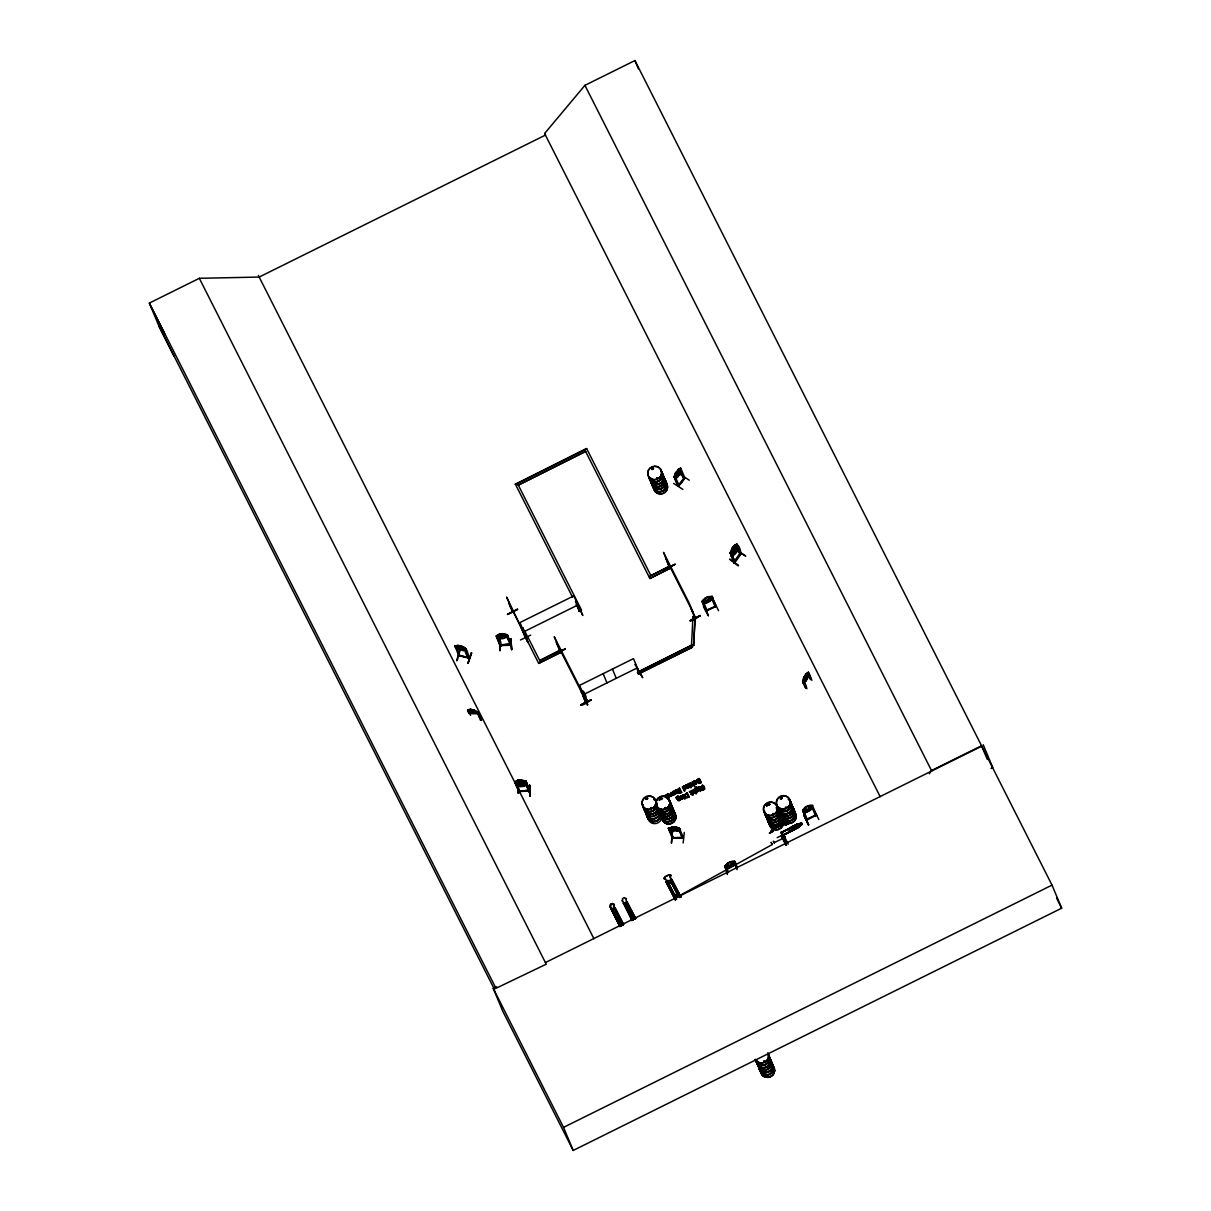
<?xml version="1.0" encoding="UTF-8"?>
<svg xmlns="http://www.w3.org/2000/svg" width="1211" height="1211" viewBox="0 0 1211 1211"><rect width="100%" height="100%" fill="white"/><g stroke="black" fill="none" stroke-linecap="round" stroke-linejoin="round"><path stroke-width="1.5" d="M701.835 788.845C702.637 785.894 704.772 790.193 702.335 789.602M559.906 651.291L560.587 652.684L556.243 642.496M694.872 616.959L695.281 617.428M668.351 828.294L675.269 826.825L679.613 828.279L675.223 826.856L668.351 828.294L672.287 838.073L683.458 838.012L679.492 828.415L678.478 828.415L682.474 837.528M668.487 828.294L673.271 838.133L683.367 837.543M669.093 829.732L673.316 831.336L680.234 829.747M669.532 828.793L668.533 828.415M672.423 832.26L671.424 843.204L672.408 832.411M672.499 838.073L672.181 837.255M672.877 827.174L672.423 828.945L676.086 828.945L674.103 827.052M673.134 837.8L672.377 837.255M675.223 826.977L678.13 829.399L673.573 830.262L670.334 828.294L671.545 826.871L677.1 831.215C680.204 831.321 681.127 827.84 678.463 828.793M683.155 843.007L684.291 832.441M804.785 676.343L804.846 679.235L806.693 676.116L805.406 675.299M579.025 610.707L580.432 610.965L573.953 595.797L520.003 622.545L526.27 637.773L527.39 637.198L526.119 636.895L526.513 637.713M638.5 673.649L639.65 673.074L638.757 673.588M637.425 671.969L638.485 674.103L692.435 647.34L691.496 645.493L692.98 616.535L695.159 616.566L693.676 645.524L691.496 645.493L637.546 672.256L691.375 645.206L693.676 645.524M693.555 645.236L695.159 616.566M816.592 815.185L815.518 815.714L811.461 805.981M732.655 547.841L732.564 554.623L734.396 553.594L737.015 548.855L734.759 547.614M701.23 788.936L701.608 787.771L699.201 786.772L702.092 787.332M677.191 789.966L678.69 791.616L677.539 791.161M696.749 780.262L696.93 781.322M676.359 791.146C673.921 793.417 677.6 791.737 675.693 790.601M669.532 795.869L668.23 796.853L669.153 796.656M696.401 782.533L695.916 783.638L694.842 783.335M696.431 783.093C696.582 780.853 692.631 784.758 696.386 782.351L694.993 781.065M684.366 476.922L684.109 478.027M684.639 794.764L684.699 796.051M684.639 795.491L687.182 792.736L689.286 796.944L686.546 797.671M674.936 478.512L677.615 476.967L679.659 473.91L675.662 472.608L675.738 476.604L677.479 475.514L679.901 470.64L679.447 469.55L677.797 469.611L680.643 468.006L684.79 477.709C683.171 480.616 679.477 469.141 680.582 468.127L675.662 472.608L674.149 477.104C677.176 483.022 683.11 466.008 680.325 469.141M682.853 489.365L673.619 483.401M670.046 795.915L667.791 797.216M676.298 797.156L676.434 798.276M677.812 789.95C679.159 793.583 681.097 787.089 677.978 789.966M680.052 799.865L679.946 798.685M695.038 787.846L695.099 788.633M738.498 565.31L729.612 559.119L738.226 565.915M730.021 552.973L734.305 562.479L734.865 561.298M730.112 553.049C733.049 543.966 738.695 539.228 741.041 553.76C724.299 578.737 742.525 546.63 740.542 554.502M741.132 553.73L740.587 554.532M677.872 895.595L676.873 896.73M652.896 469.035L652.835 467.885M653.44 468.612L652.078 469.596L651.594 468.051M657.603 477.588L656.665 478.194M646.008 798.624L645.675 798.624M646.659 799.093L647.431 798.579M650.867 807.752L651.927 808.025M659.753 798.306L659.889 799.336M661.221 798.2C660.056 796.808 659.904 800.229 660.04 798.125M661.418 798.549L659.98 798.851M665.111 808.509L665.808 807.51L664.945 808.221M664.884 807.843L665.339 807.752M767.38 805.194L767.229 804.165M768.728 803.877L768.516 805.088L767.441 804.149M768.788 804.558L768.576 803.756M767.411 805.103L769.182 804.482M772.603 814.367L772.951 814.064M782.109 798.079L780.308 798.776L780.974 797.322M785.258 807.434L786.333 807.056M786.166 807.389L785.667 807.919M764.746 1061.351L764.126 1061.623M526.104 637.44L526.967 636.88M526.074 637.047L526.528 637.758M527.118 636.925L526.391 637.425M527.209 637.364L526.846 636.592M579.146 611.146L580.296 610.571L579.312 610.934M585.609 699.746L586.442 699.58M585.413 699.564L586.745 699.716L585.746 699.943M638.666 673.982L639.211 672.756L639.756 673.513L633.474 658.633L579.524 685.396L585.882 700.276C587.729 698.838 583.505 689.044 581.704 690.664M705.801 610.45L706.921 609.89L706.331 611.071M706.058 610.692L706.83 610.283M707.118 610.616L703.046 600.792M715.111 606.287L715.898 605.742M807.298 819.453L806.602 819.802M815.275 814.912L815.624 815.654L816.184 814.519M806.344 819.711L816.456 814.791L807.328 819.014M816.29 814.458L816.426 815.336L812.536 805.436C803.65 803.922 796.747 817.122 810.447 810.144C817.455 801.97 806.95 815.911 802.984 811.945M802.787 681.854C801.319 679.734 808.66 669.562 808.191 673.452L810.764 679.613M676.949 791.222L675.602 793.175M455.926 646.78L459.847 656.074L455.926 646.78C452.899 644.403 465.085 645.902 465.766 648.612M455.518 647.613L463.389 650.716L466.402 649.959L459.726 649.898L455.548 647.491L455.064 646.068M457.925 645.387L461.588 646.22L464.373 649.187L459.998 648.975L457.304 647.567L456.85 646.477L458 645.433L454.912 646.144M459.241 646.008L458.863 647.522L462.405 648.324L460.422 646.28M456.653 660.676L459.696 650.186M459.786 655.999C455.397 654.44 472.941 659.798 468.415 657.225M464.646 648.369C474.742 670.152 461.633 649.051 465.796 648.49M468.551 657.573L458.893 655.333M464.54 648.733C467.643 646.568 469.157 661.706 469.323 657.437M468.036 663.098L471.639 652.926M471.624 652.911L468.036 663.265L471.124 652.79M467.597 709.964L470.701 709.268L469.535 710.297L470.004 711.402L475.06 713.34L477.073 713.007L474.228 710.07L470.595 709.328L467.597 709.964L469.035 713.097M468.929 713.461L467.643 710.373L468.793 710.13M468.218 711.432L472.472 713.688L479.102 713.794M470.549 715.217L468.718 710.236M470.655 709.374L478.451 712.431L481.418 720.469M471.942 709.843L471.563 711.341L475.09 712.144L473.123 710.1M474.197 710.176L478.481 712.325M480.449 720.242L477.331 712.189L478.315 712.416L481.524 720.106M478.981 713.748L478.375 712.31M734.426 550.854L735.032 548.765M697.99 782.518L697.385 781.67M685.335 788.618L685.138 787.271M806.45 807.086L805.799 808.797L807.434 809.448L809.372 807.798L807.555 806.541M674.255 477.164L675.662 472.608M698.187 790.601L698.005 789.3M521.245 627.798L525.302 637.516L525.362 636.502M803.12 680.885L805.936 687.046M807.646 673.21L808.358 672.423M785.439 840.177C783.835 843.204 781.549 832.82 782.533 836.014M733.412 546.888L734.82 547.766L730.793 555.001L731.414 556.47C735.304 555.213 739.361 549.9 737.635 546.131M730.702 554.335L733.609 553.033L737.575 545.646L735.91 550.051L730.642 554.441M685.88 788.376L685.471 789.3M507.878 636.259C505.411 638.394 497.07 641.482 503.049 633.716C501.899 632.869 493.952 636.259 497.373 636.32C504.245 660.479 500.673 632.763 496.328 636.047L500.098 645.66M698.732 790.374L698.323 791.283A1.605 1.514 -22.7 0 1 697.173 791.616M698.702 790.844L698.702 789.375M678.993 485.354L678.16 486.353L684.79 477.709M679.008 485.46C676.086 488.305 684.23 481.373 684.654 477.376M678.19 486.111C669.789 462.996 676.419 487.791 679.204 485.641M674.663 476.226L674.36 477.028M697.445 780.444L698.792 779.203L697.521 781.004M560.754 651.942L560.466 651.261M586.109 702.259L579.902 687.424L554.244 636.714L560.935 652.502L538.698 663.386L525.756 637.743L527.724 636.774L540.666 662.417M694.433 616.899L695.069 618.2L690.709 608.013M695.22 617.58L694.569 617.368M694.887 616.808L695.386 617.867M805.194 807.359L804.619 810.704L807.162 810.492L811.234 807.419L808.524 805.709L805.254 807.465M499.931 644.948L501.233 645.539M506.243 634.912C510.542 645.296 515.417 645.69 499.961 645.327M676.374 797.338L677.706 796.051M671.076 796.369C673.861 795.46 670.092 790.162 670.909 795.809M671.5 794.84L671.121 795.672M672.953 794.567L673.619 793.795L673.24 794.628M730.566 552.125L735.016 561.753L730.657 552.004M733.836 561.828L735.092 561.556M736.182 544.844C744.523 562.086 737.756 553.003 736.863 544.314M740.905 553.472L734.653 561.041M673.074 791.388L674.678 794.598L673.392 795.203M610.707 905.646L610.632 905.51A2.513 0.833 -26.8 0 0 610.677 906.948L610.753 907.084A2.513 0.833 -26.8 0 1 610.707 905.646L610.511 904.239L612.524 903.618M682.777 786.575L684.048 786.106M807.692 673.134L810.431 679.432M523.652 632.884L528.102 642.572L523.757 632.869M582.991 695.386L587.88 704.681M703.515 606.211L708.344 615.521M687.984 783.986L689.589 787.195L688.363 787.877M694.281 786.348L693.434 784.637L691.996 785.667M695.977 793.856L695.114 792.145L693.676 793.175M674.527 791.055L675.647 790.253M674.451 790.934L675.45 790.329M680.173 796.429L680.749 795.869M653.032 468.687L652.653 467.794M519.761 791.267L529.54 790.162L518.505 791.313M647.673 798.639L646.386 799.29M651.987 808.085L651.003 807.449M659.692 798.321L660.797 797.595M661.221 798.851L661.251 798.019M661.267 798.972L660.918 797.822L661.796 798.67M630.961 912.443L629.432 912.579M630.886 912.7L630.931 911.838M769.136 804.74L768.364 805.391M764.641 1061.638L763.626 1061.547M676.949 797.973L678.735 797.489M698.005 788.406C694.66 789.375 696.522 787.211 698.444 788.876M684.926 787.014L683.428 786.862M519.231 780.414L518.02 784.94L520.806 785.651L525.362 784.456L522.456 782.034L518.702 782.124M520.109 782.382L519.64 784.365L523.319 784.122L520.094 782.276M679.068 798.367C676.449 798.836 677.872 797.186 679.326 798.791M696.416 789.133L697.097 788.543L696.158 789.148M674.996 791.04L675.238 792.509M681.218 796.399L680.552 797.171L681.748 796.308M666.625 794.704C666.111 796.838 669.002 792.524 669.516 795.688C665.339 797.973 670.561 794.098 669.38 796.732M695.069 781.262L693.676 782.321L694.826 781.307M679.871 468.748L683.806 478.269M805.936 674.088L803.937 677.161L804.134 681.233L807.813 674.996L807.343 673.906L805.83 674.027L808.433 672.272L811.915 680.294M805.436 687.893C800.093 677.766 804.8 679.871 806.92 688.756M805.769 688.075L803.71 681.066M687.939 787.286L688.59 786.499L687.454 787.362M691.95 785.016C694.312 783.638 692.404 786.363 691.496 784.395M694.705 792.372L693.403 792.266M682.187 837.785L678.463 828.279M680.446 796.535L682.368 795.96M677.373 789.89L679.583 788.149L681.687 792.372L679.083 793.296L678.614 791.449M696.915 780.202C701.245 777.523 695.704 778.855 697.173 781.655M678.705 791.646L678.448 792.509M679.341 800.077L679.25 798.594M676.873 791.51L675.45 792.917M685.774 788.649L685.396 789.118A1.62 1.529 -22.7 0 1 684.245 789.466L684.321 789.648M682.61 797.005L681.188 798.427L682.171 797.534M682.504 797.489L682.671 796.429M671.545 795.612L670.849 796.475L670.833 795.612M673.664 794.567L673.119 795.127M679.871 799.941L679.492 800.395A1.605 1.514 -22.7 0 1 678.327 800.728L676.51 798.458M688.65 787.226L686.955 787.801M674.678 477.225L674.936 476.211L679.038 485.202M679.114 485.641L678.493 485.142L684.518 477.255M689.286 480.222L680.143 474.349M670.198 568.156C658.814 540.454 672.483 576.375 669.622 566.793M677.297 798.17L678.205 797.504M501.142 645.281L500.173 644.873L511.254 644.161M507.394 634.791L511.057 644.661L507.273 634.821L503.034 633.762L505.895 636.108L501.354 637.47L498.584 636.85L499.341 634.246M684.926 794.492L687.182 792.736M666.943 795.445L667.957 794.643M731.777 548.644L734.078 545.661M730.763 552.034L730.218 552.943L734.002 562.267L734.759 561.283M730.521 553.155L731.141 552.367M734.85 547.675L732.61 550.657M736.56 545.328L737.181 544.526M736.424 550.294L745.779 556.152L736.848 550.006M676.994 797.005L676.888 797.822M676.964 797.338L678.205 795.915M695.704 788.043C698.898 786.938 695.114 786.787 695.78 788.876M527.33 637.349L526.376 637.713M518.459 790.889L519.716 790.798M518.58 790.874L519.595 790.813M528.662 790.707L529.661 790.147M519.625 791.585L515.871 781.912L514.705 781.867L518.656 791.646L529.691 790.874L525.968 781.125L517.839 780.156L514.705 781.973M676.495 797.08L677.282 796.444M880.2 796.717L544.602 133.498L584.928 85.345L634.927 60.55L981.561 745.749L987.207 759.267M929.352 773.784L931.547 770.544L981.561 745.749M679.068 791.797L680.219 790.828C682.58 794.113 677.07 791.071 679.522 792.736M702.713 602.851C706.331 603.744 710.751 601.383 712.84 597.977L712.174 596.402L708.147 596.69L710.872 598.401L706.785 601.473L704.242 601.685L704.817 598.325C712.976 594.677 702.304 598.522 702.047 601.564L706.104 611.116L716.064 606.302L714.823 606.09L715.807 605.485M727.599 872.904L724.662 866.365L727.493 863.231L726.918 866.592L731.686 865.275L733.548 863.307L730.823 861.596C721.968 866.607 735.395 857.449 735.516 862.883L732.67 866.016L725.434 867.863M727.554 863.337L724.829 866.425L725.934 866.289L724.662 866.365M512.329 611.827L513.146 612.357L506.637 597.084L525.756 637.168M784.062 839.828L785.091 839.405L784.41 840.57M656.68 477.679L657.422 478.042M645.841 797.837L647.794 798.17M618.67 918.861L618.17 917.408M772.663 813.489L773.496 813.595M763.641 1061.018L764.489 1060.836M672.393 837.649L683.08 837.8M672.272 838.027L673.377 837.316M673.361 838.057L669.562 828.294M673.407 837.785L683.095 837.255M677.539 789.617L679.583 788.149M666.792 795.642L667.094 794.295M693.964 780.959L693.509 781.367M702.047 787.967L702.183 789.527M675.223 899.955L666.383 882.017L671.848 879.368L680.976 897.003M676.601 899.167L667.14 881.805M671.045 879.776L670.97 879.534M615.006 907.387L623.71 924.568L619.82 926.491L611.192 908.689L620.562 926.127L619.881 926.476L611.131 909.31L612.024 908.765L620.759 925.976M632.793 919.951L631.93 920.496L623.453 903.103L624.407 902.74L633.081 919.921M614.628 909.522L623.059 924.871L614.128 907.766M631.915 920.496L632.611 920.163L623.877 902.997M685.154 788.588L685.32 787.786M679.568 800.577L680.022 799.033M698.444 790.889L698.232 791.086A1.605 1.514 -22.7 0 1 697.082 791.434L697.203 791.767M679.189 800.214L679.432 799.093M698.005 790.586L696.961 791.207L698.172 789.799M675.405 793.629L677.691 793.008L676.162 793.129M682.701 798.412L682.217 798.503M696.401 783.895L696.84 781.897M793.901 826.28L791.979 829.051C794.794 828.324 802.893 826.523 801.652 823.086L792.615 826.174L788.876 829.565C789.148 833.062 800.516 826.931 789.36 830.731M696.174 783.199L695.265 783.562M740.587 553.215L741.056 553.805L736.863 544.117M695.447 787.559L697.309 787.332M666.913 794.688L668.472 793.856L669.683 794.719M693.797 781.352L695.75 780.792M690.921 791.328L689.468 791.631L691.087 791.419M714.974 605.833L715.353 606.65M520.972 784.077L519.428 785.364L521.729 784.244L524.802 785L522.274 784.001M725.51 865.82L728.507 872.45M733.684 861.763L737.06 869.649M458.666 655.06L459.65 655.227M803.287 683.261C809.841 678.69 811.885 665.732 805.784 681.46M523.621 632.702L528.102 642.572M587.426 705.105L582.582 695.614M666.111 882.335L675.329 899.894M708.284 615.551L703.47 606.06L708.42 615.703M726.161 870.951L727.372 874.509M803.983 815.23L808.267 824.963M779.733 812.717L779.717 812.808A7.039 6.645 -22.7 0 1 775.54 822.239A7.039 6.645 -22.7 0 1 766.518 817.44M675.859 894.793L676.752 894.46M611.192 909.294L612.236 908.78L621.001 925.915M623.271 903.315L624.149 902.8M635.79 918.574L626.798 901.484L635.139 918.877M807.434 819.786L807.237 818.893L807.48 819.696L806.163 819.484L807.434 819.786L803.332 809.887M651.745 467.84L653.516 468.385M652.926 469.111L652.139 469.187M646.311 797.928L647.113 797.852M694.448 792.372L693.631 792.524M767.502 803.726L769.288 804.528M618.639 918.786L617.277 918.18M786.393 845.096L781.625 835.56M781.171 835.787L785.984 845.323M685.002 788.739L684.109 789.239L683.155 787.301M733.73 861.748L734.744 861.384L737.499 867.984M680.476 796.989C680.582 799.351 683.367 796.429 681.415 796.111M682.959 798.624L681.611 799.215M499.341 634.125L496.147 636.047L500.264 645.675L511.163 644.54M677.252 797.05L678.523 796.656M695.704 787.332L696.537 786.938M679.28 791.555L680.219 790.828M698.823 781.867L699.761 781.125L700.442 782.503L698.989 782.851M771.695 843.416L771.104 842.281L772.255 844.551L674.83 898.244M529.555 790.632L518.717 791.298M529.707 790.965L525.862 781.14M623.12 898.032L624.604 897.623L625.043 898.532A2.513 0.833 -26.8 0 1 626.011 899.516L626.783 902.71L624.543 903.83L622.832 901.09A2.513 0.833 -26.8 0 1 622.787 899.652L622.439 898.819M521.578 780.066L517.839 780.278L514.842 781.988L515.704 781.806M516.31 785.273L515.704 783.835L522.501 781.882M514.842 781.867C516.31 786.227 523.757 784.607 526.588 782.7M516.189 785.424L520.579 786.59L527.33 784.667M520.579 786.469L524.333 786.393L527.451 784.561L526.846 783.093L522.456 782.034L520.458 780.338M736.954 544.178L734.063 545.737L735.683 545.661L736.137 546.766L735.001 549.567L731.686 552.534L731.822 548.628M734.835 547.766L737.741 546.206M666.701 882.017L666.126 881.411L675.965 899.576L667.533 883.621M667.942 882.955L671.409 881.441L670.243 876.643A3.769 1.241 -27.5 0 0 669.562 875.008A3.769 1.241 -27.5 0 0 664.809 877.415A3.769 1.241 -27.5 0 0 665.49 879.05L665.399 878.853A3.769 1.241 -27.5 0 1 664.718 877.218A3.769 1.241 -27.5 0 1 669.456 874.811A3.769 1.241 -27.5 0 1 670.137 876.446L670.243 876.643M523.258 627.692C521.472 627.616 527.315 633.595 527.239 637.41M575.392 601.852C576.164 600.02 579.206 612.857 579.554 611.419M666.292 558.831L665.505 558.15M578.449 605.712L582.794 615.476L579.236 607.301M579.418 611.419L579.978 610.268M669.653 567.111C689.029 557.105 651.79 575.891 667.685 568.095M559.951 651.003L565.265 649.005L555.183 654.076M555.092 653.879L565.204 648.884M700.2 615.37C690.845 623.483 683.14 622.242 700.336 615.672M690.194 620.653L700.321 615.627M634.912 664.703C634.882 661.917 639.393 674.436 638.485 674.103M581.447 692.359L582.249 693.04L581.447 692.359C584.292 696.022 584.928 704.136 585.821 701.457M637.258 668.517L642.708 677.706L637.395 668.427M585.715 699.882L586.639 699.776M591.029 699.913C581.704 707.285 573.726 706.982 591.074 700.019M991.022 768.501L992.778 767.623L983.211 744.735M508.635 602.866L512.677 612.524M507.47 614.219L517.566 609.163L507.606 614.477M507.56 614.386L517.702 609.436M520.503 639.968L530.69 635.109M149.331 303.098L199.331 278.303L546.237 964.183L495.965 988.312L149.331 303.098L159.186 326.652L174.187 356.488M586.654 448.57L515.402 484.264L586.654 448.57L650.791 575.361M523.863 631.779L577.814 605.016M579.418 610.753L581.507 610.072L579.539 611.04L576.042 604.092M650.625 575.785L669.183 566.581M669.986 568.156L649.883 578.48L670.107 568.443L669.062 566.294L648.945 576.618M538.698 663.386L560.784 652.093L559.845 650.246L539.743 660.57L558.286 651.367M702.183 601.504L703.091 600.928M715.141 606.696L711.054 596.962L712.083 596.599M702.108 601.413L703.091 601.05M706.649 602.806L710.07 601.11M706.952 609.996L715.338 606.605M706.043 610.738L714.99 606.423M718.547 610.692L713.854 601.095M583.384 694.614L637.334 667.866M638.364 673.816L692.314 647.052L691.496 645.493M665.732 795.022L667.927 799.411M686.016 784.97L687.833 787.544M688.787 783.593L690.921 786.529L689.316 783.32M690.633 782.669L691.799 784.955M692.616 781.685L694.811 786.09M671.575 795.037L670.955 792.433M667.428 796.989L669.244 795.097M696.113 781.776L694.115 783.35M679.992 790.374L678.554 790.965M699.625 780.868C695.235 781.958 701.487 781.201 698.792 779.203M680.809 791.994L679.795 792.494M690.527 787.135L690.875 787.846L691.133 786.832M699.125 778.461L701.169 782.473L698.823 783.441M701.169 782.473L698.55 783.396M684.442 791.222L682.247 786.832M682.686 794.961L684.82 797.898L683.216 794.688M692.329 790.178L693.494 792.463M694.312 789.194L696.507 793.583M698.353 787.195L700.488 790.132L698.883 786.923M702.501 785.137L702.501 785.137C707.179 787.135 702.97 792.584 701.169 788.951M699.201 786.772L702.183 787.528M685.986 796.838C691.042 799.199 685.32 790.117 685.32 795.869M689.468 791.631L691.042 792.266L691.844 793.901L690.845 794.386L691.844 793.901M692.662 793.25L692.964 793.871M691.981 794.128C689.422 794.916 694.327 794.249 692.495 795.188M684.427 798.503L684.775 799.215L685.048 798.2M700.094 790.738L700.442 791.449L700.7 790.42M704.545 789.148L701.956 789.966M802.56 810.537C803.68 808.751 803.786 817.531 806.738 820.135M614.446 907.478L623.423 924.583M623.271 902.695L632.43 920.254L623.756 903.058M626.526 901.484L635.548 918.619M612.388 909.688L614.643 908.568M624.467 903.694L626.783 902.71M784.607 840.706L780.883 832.124L781.231 832.896L797.504 823.995L781.156 832.684M797.64 824.297L781.065 832.562L797.671 824.328M806.708 820.089L816.486 815.185M777.174 837.649L798.791 827.068L782.351 835.999M794.068 829.656L802.076 824.403M619.411 916.636L615.99 918.241M782.215 835.741L798.957 827.401M783.668 835.832L782.594 836.498L782.018 835.333L783.381 835.181M784.728 836.589L782.215 837.83L782.578 838.617L785.076 837.376L784.728 836.589L782.427 838.269M616.914 920.057L620.289 918.392M733.805 861.823L734.759 861.505M774.117 842.689L785.076 837.376M629.781 915.622L633.141 913.942M619.169 924.523L622.53 922.843M631.249 918.528L634.625 916.848M545.434 962.563L981.727 746.188L1052.011 885.12L1061.669 908.189L573.197 1150.45L502.913 1011.518L493.255 988.448L496.631 986.768M573.197 1150.45L563.539 1127.38L1052.011 885.12M711.129 596.917L712.174 596.402M699.337 782.79L700.442 782.503M687.984 796.793L686.334 797.02M667.488 794.295L669.441 794.446M684.82 788.845L684.109 789.239M783.366 834.697L788.225 844.203M781.322 799.093L782.2 798.11L781.443 797.11M715.656 605.439L716.034 606.257L712.068 596.478M797.11 824.691L801.546 823.162M814.019 810.023L818.833 819.529M635.094 918.922L626.95 903.3M734.926 550.551L736.666 550.006L734.638 551.247L733.382 554.305L734.138 551.55L732.564 552.049M499.568 640.119L499.825 650.882L499.659 639.938M694.66 780.626L696.325 781.125M518.293 786.03L518.036 793.235M687.893 788.119L686.607 787.438M686.879 797.671L689.286 796.944M670.864 879.867L679.583 897.533M678.644 800.456L677.282 798.654M501.884 634.064L500.658 634.186L500.204 636.214L503.867 635.836L501.884 634.186M507.288 634.942L506.289 635.412L510.27 644.691M506.289 635.412L507.303 635.306M511.632 649.686L510.86 638.803L511.542 649.505M501.218 644.918L510.997 643.828M676.389 894.399L677.888 895.383M676.919 896.821L675.935 896.579M512.677 611.525L513.161 612.297L512.783 611.6M524.817 781.095C533.324 801.924 526.83 789.103 525.831 781.262M659.934 799.245L661.176 799.548L661.69 798.382M767.471 804.71L768.319 805.118M698.247 781.928L697.082 781.458M524.832 781.7L525.831 781.64M529.722 785.258L529.949 795.839M702.607 602.927L706.634 602.639M729.355 867.651L725.328 867.939M612.372 903.573L610.299 904.678M586.442 699.05L586.578 699.928M668.109 794.401L669.32 795.294M695.265 616.853L692.98 616.535M511.708 649.656L510.966 638.939M675.632 793.705L677.691 793.008M468.536 709.964L470.655 714.853M684.23 785.878L685.093 786.333M684.578 786.09L683.019 787.074M460.089 650.277L457.137 660.616M684.2 786.454L685.214 787.468M679.008 793.099L681.687 792.372M676.586 896.851L675.693 896.382M780.853 798.73L781.822 797.792M630.674 911.595L629.463 912.655M669.622 566.884L669.804 568.231M695.205 781.065L696.204 781.973M695.25 784.259L694.221 783.472M455.048 646.19L456.032 646.417M458.772 655.529L469.459 657.77M467.643 710.373L468.612 710.6M477.24 712.552L478.209 712.779M677.297 470.837L678.66 471.7L676.586 474.682L676.601 471.836M507.394 634.912L503.049 633.716M501.112 638.439L496.752 637.395L501.142 638.56M693.464 793.114L695.114 792.145M525.983 781.246L521.578 779.945L524.484 782.367L519.928 783.562L517.142 782.851L517.914 780.308M515.326 783.441L519.716 784.622M681.445 799.396L679.568 796.505M668.972 829.747L673.361 831.17M458.833 655.832L454.942 646.023M699.277 786.968L701.684 787.967M676.192 790.072L677.04 791.419M681.929 795.566L682.762 796.914M646.371 799.396L645.735 798.579M694.66 783.895L696.098 784.077L696.915 782.245M678.402 791.131L677.782 790.132M803.347 683.155L802.681 681.808M691.859 785.803L690.088 782.942M686.107 797.746L685.35 797.141M675.617 793.084L677.358 792.312M667.564 797.05L669.214 797.398L670.046 795.582M784.985 839.45L783.971 839.965M691.39 785.364L692.51 785.833L693.434 784.637M693.358 793.205L691.784 790.45M612.463 903.482L612.948 904.526A2.513 0.833 -26.8 0 1 613.932 905.51L613.856 905.374A2.513 0.833 -26.8 0 0 612.887 904.39L612.948 904.526M694.509 783.911L694.039 783.154M691.178 791.358L692.389 793.629M698.157 788.422L698.626 789.209M681.869 796.217L680.976 798.019M665.399 878.853L668.048 883.152M610.677 906.948L612.448 909.824L614.704 908.704L613.856 905.374M680.612 798.579L681.929 799.366L683.171 798.004M783.154 834.712L783.714 835.938M773.905 842.281L773.36 841.161L774.419 843.371M772.179 844.491L771.74 843.628M691.118 792.463L689.786 792.282M671.151 878.853L680.885 897.048M671.394 879.428L680.537 897.139M670.758 879.05L680.204 897.381M671.696 881.472L680.022 897.472M678.236 894.339L671.303 881.245L670.137 876.446M671.03 881.82L677.691 894.626M670.909 881.865L677.6 894.672M667.761 880.23L668.063 881.002M668.639 883.061L675.284 895.883M667.352 881.517L676.495 899.213M667.851 883.455L676.298 899.41M666.126 881.411L675.617 899.667M674.527 564.659L664.445 569.73M1056.582 898.153L1061.669 908.189M584.928 85.345L931.728 770.983M712.658 597.916L709.949 601.004M707.179 597.523L708.995 598.779L707.057 600.429L705.423 599.763L706.074 598.067M812.536 805.436L811.718 806.405L812.46 805.618L808.554 805.648M801.652 823.086L796.899 824.055M667.367 561.601L693.025 612.312M792.615 826.174L788.815 829.459M781.928 832.547L785.318 840.358M786.862 842.901L782.851 834.985M781.64 835.408L786.544 845.051M649.883 578.48L584.807 449.841M699.216 778.658L701.245 782.669M702.592 785.318L704.62 789.345M701.941 785.409L702.819 787.211M698.974 787.12L700.488 790.132M696.037 789.36L696.961 791.207M692.071 781.958L693.298 784.41M695.265 789.148L696.688 792.024M693.767 789.466L694.978 791.903M729.855 862.429L731.671 863.685L729.733 865.335L728.099 864.684L728.75 862.974M692.404 790.374L693.267 792.085M692.51 793.856L693.04 794.916M687.454 784.259L688.665 786.696M686.092 785.167L686.955 786.878M685.471 785.243L686.546 787.377M684.245 789.466L684.987 790.965M679.326 789.088L680.067 790.571M680.294 791.01L680.9 792.191M673.831 791.01L674.951 793.266M581.507 610.072L517.369 483.28M672.529 791.646L673.694 793.977M515.28 483.976L572.667 597.417M665.187 795.294L666.61 798.094M558.104 645.932L583.763 696.658M510.512 606.302L523.334 631.673M626.39 901.151L635.351 918.786M626.708 903.527L634.7 919.104M624.104 902.77L632.838 919.982M614.31 907.145L623.271 924.78M614.068 907.735L622.621 925.098M613.523 907.917L613.25 907.251M611.192 908.689L620.335 926.248M258.367 275.457L593.905 938.707M159.186 326.652L494.709 989.917M493.255 988.448L563.539 1127.38M544.678 133.467L545.48 135.072L259.184 277.062L199.331 278.303M149.619 303.779L164.62 333.615M580.871 704.817L590.938 699.716M676.586 798.639L676.238 797.428M634.927 60.55L638.409 68.876M808.327 672.226L810.931 678.584M702.35 601.837L706.361 611.116M695.371 617.913L689.165 603.078L663.507 552.367L669.819 567.278M783.154 834.742L785.318 840.116M686.849 793.477L685.85 794.265A1.574 1.483 -22.7 0 0 685.29 795.082M612.418 669.077L616.278 678.311M603.139 673.679L606.999 682.898M672.317 882.138L668.063 884.302M527.724 636.774L525.756 637.743M632.369 912.398L628.963 913.987M631.491 910.642L628.085 912.246M627.404 903.224L624.558 904.632M621.061 919.936L617.655 921.526M615.324 909.219L612.478 910.627M465.69 648.49L466.371 650.08M477.331 712.189L479.904 718.35M685.683 786.983L686.001 787.922M685.502 796.323L685.169 795.264M677.025 798.17L676.813 797.307M685.85 787.377L686.016 788.255M518.384 785.848L518.656 793.19M518.308 785.878L518.49 793.175M790.738 802.848A7.039 6.645 -22.7 0 1 789.224 812.884A7.039 6.645 -22.7 0 1 779.112 810.537M778.552 808.903A7.039 6.645 -22.7 0 1 778.461 807.162M790.753 802.636A7.145 6.736 -22.7 0 1 787.544 813.641A7.145 6.736 -22.7 0 1 778.295 807.01M791.631 804.982A7.039 6.645 -22.7 0 1 790.102 815.003A7.039 6.645 -22.7 0 1 780.005 812.672M791.555 804.861A7.009 6.615 -22.7 0 1 790.041 814.852A7.009 6.615 -22.7 0 1 779.96 812.505M788.316 798.957A7.145 6.736 -22.7 0 1 788.891 809.705A7.145 6.736 -22.7 0 1 777.901 807.888M790.556 802.424A7.039 6.645 -22.7 0 1 787.392 813.277A7.039 6.645 -22.7 0 1 778.279 806.723M788.316 799.184A7.039 6.645 -22.7 0 1 788.149 810.341A7.039 6.645 -22.7 0 1 777.477 806.344M789.633 799.956A7.145 6.736 -22.7 0 1 788.089 810.129A7.145 6.736 -22.7 0 1 777.84 807.752M789.496 799.881A7.039 6.645 -22.7 0 1 787.983 809.917A7.039 6.645 -22.7 0 1 777.871 807.57M792.418 808.993A7.039 6.645 -22.7 0 1 792.993 819.59A7.039 6.645 -22.7 0 1 782.139 817.803M781.579 816.153A7.039 6.645 -22.7 0 1 781.867 812.687M792.357 808.63A7.145 6.736 -22.7 0 1 794.507 817.501A7.145 6.736 -22.7 0 1 785.394 820.68A7.145 6.736 -22.7 0 1 781.67 812.384M793.311 811.113A7.039 6.645 -22.7 0 1 793.144 822.269A7.039 6.645 -22.7 0 1 782.473 818.288M793.235 811.007A7.009 6.615 -22.7 0 1 793.795 821.558A7.009 6.615 -22.7 0 1 783.002 819.771M791.706 805.239A7.009 6.615 -22.7 0 1 790.193 815.23A7.009 6.615 -22.7 0 1 780.126 812.884M791.343 806.223A7.145 6.736 -22.7 0 1 791.177 817.516A7.039 6.645 -22.7 0 1 780.52 813.61M780.368 813.489A7.145 6.736 -22.7 0 0 791.177 817.516A7.039 6.645 -22.7 0 0 791.358 806.45M792.236 808.57A7.039 6.645 -22.7 0 1 791.283 820.18A7.039 6.645 -22.7 0 1 781.307 813.989M791.298 806.087A7.145 6.736 -22.7 0 1 791.131 817.395A7.145 6.736 -22.7 0 1 780.308 813.353A7.039 6.645 -22.7 0 0 791.01 817.168A7.039 6.645 -22.7 0 0 791.177 806.026M778.809 810.689A7.039 6.645 -22.7 0 1 773.753 820.362A7.039 6.645 -22.7 0 1 765.534 813.565M776.463 808.146A7.039 6.645 -22.7 0 1 777.81 809.266M778.824 810.507A7.145 6.736 -22.7 0 1 773.723 820.301A7.145 6.736 -22.7 0 1 765.367 813.414M776.448 807.919A7.145 6.736 -22.7 0 1 777.825 809.054M779.612 812.687A7.009 6.615 -22.7 0 1 775.464 822.072A7.009 6.615 -22.7 0 1 766.487 817.289M776.705 806.375A7.145 6.736 -22.7 0 1 773.496 817.38A7.145 6.736 -22.7 0 1 764.247 810.734M766.714 806.011A7.145 6.736 -22.7 0 1 770.029 804.361M765.352 813.141A7.039 6.645 -22.7 0 0 775.312 819.332A7.039 6.645 -22.7 0 0 776.281 807.722A7.145 6.736 -22.7 0 1 775.418 819.559A7.145 6.736 -22.7 0 1 765.322 813.277M776.751 806.723A7.039 6.645 -22.7 0 1 773.587 817.561A7.039 6.645 -22.7 0 1 764.459 811.022M777.568 807.722A7.039 6.645 -22.7 0 1 772.512 817.395A7.039 6.645 -22.7 0 1 764.292 810.598M766.714 805.936A7.039 6.645 -22.7 0 1 769.984 804.301M780.853 816.517A7.039 6.645 -22.7 0 1 782.109 823.056M781.292 824.646A7.039 6.645 -22.7 0 1 768.561 820.831M780.868 816.305A7.145 6.736 -22.7 0 1 778.506 826.946A7.145 6.736 -22.7 0 1 768.501 822.436M778.779 811.658A7.009 6.615 -22.7 0 1 776.478 822.102A7.009 6.615 -22.7 0 1 766.639 817.667M779.748 813.641A7.145 6.736 -22.7 0 1 777.386 824.267A7.145 6.736 -22.7 0 1 767.38 819.756M779.324 814.973A7.039 6.645 -22.7 0 1 779.157 826.129A7.039 6.645 -22.7 0 1 768.485 822.148M779.778 813.974A7.039 6.645 -22.7 0 1 777.462 824.464A7.039 6.645 -22.7 0 1 767.592 820.029M780.807 816.184A7.145 6.736 -22.7 0 1 778.461 826.81A7.145 6.736 -22.7 0 1 768.44 822.314M779.612 813.55A7.039 6.645 -22.7 0 1 777.295 824.04A7.039 6.645 -22.7 0 1 767.411 819.59M769.015 1056.734A7.039 6.645 -22.7 0 1 765.836 1067.572A7.039 6.645 -22.7 0 1 756.724 1061.033M769.015 1056.522A7.145 6.736 -22.7 0 1 765.806 1067.512A7.145 6.736 -22.7 0 1 756.572 1060.881M767.865 1053.04A7.039 6.645 -22.7 0 1 764.55 1062.108A7.039 6.645 -22.7 0 1 755.24 1059.307M769.818 1058.747A7.009 6.615 -22.7 0 1 766.669 1069.54A7.009 6.615 -22.7 0 1 757.586 1063.031M767.956 1053.979A7.145 6.736 -22.7 0 1 765.609 1064.605A7.145 6.736 -22.7 0 1 755.603 1060.109M768.834 1056.31A7.039 6.645 -22.7 0 1 765.67 1067.148A7.039 6.645 -22.7 0 1 756.542 1060.609M769.59 1059.004A7.039 6.645 -22.7 0 1 755.755 1060.23M767.941 1054.191A7.039 6.645 -22.7 0 1 769.5 1057.248M767.895 1053.842A7.145 6.736 -22.7 0 1 765.549 1064.484A7.145 6.736 -22.7 0 1 755.543 1059.973M768.758 1055.19A7.039 6.645 -22.7 0 1 764.595 1064.605A7.039 6.645 -22.7 0 1 755.573 1059.807M767.925 1053.282A7.009 6.615 -22.7 0 1 764.641 1062.304A7.009 6.615 -22.7 0 1 755.361 1059.519M772.043 1063.985A7.039 6.645 -22.7 0 1 768.879 1074.838A7.039 6.645 -22.7 0 1 759.766 1068.299M771.997 1063.652A7.145 6.736 -22.7 0 1 768.788 1074.641A7.145 6.736 -22.7 0 1 759.554 1068.011A7.039 6.645 -22.7 0 0 768.697 1074.414A7.039 6.645 -22.7 0 0 771.861 1063.561M771.589 1064.999A7.039 6.645 -22.7 0 1 770.62 1076.609A7.039 6.645 -22.7 0 1 760.659 1070.433A7.039 6.645 -22.7 0 0 770.62 1076.609A7.039 6.645 -22.7 0 0 771.589 1065.014A7.039 6.645 -22.7 0 1 770.62 1076.609A7.039 6.645 -22.7 0 1 760.659 1070.433M770.998 1061.23A7.145 6.736 -22.7 0 1 767.789 1072.235A7.145 6.736 -22.7 0 1 758.54 1065.589M770.983 1061.441A7.039 6.645 -22.7 0 1 768.667 1071.932A7.039 6.645 -22.7 0 1 758.797 1067.481M770.938 1061.093A7.145 6.736 -22.7 0 1 766.835 1072.356A7.145 6.736 -22.7 0 1 758.873 1063.712M770.801 1061.018A7.039 6.645 -22.7 0 1 767.638 1071.856A7.039 6.645 -22.7 0 1 758.525 1065.317M670.334 803.408A7.039 6.645 -22.7 0 1 668.003 813.898A7.039 6.645 -22.7 0 1 658.133 809.448M670.334 803.196A7.145 6.736 -22.7 0 1 667.125 814.201A7.145 6.736 -22.7 0 1 657.891 807.555M669.865 804.422A7.039 6.645 -22.7 0 1 668.896 816.017A7.039 6.645 -22.7 0 1 658.951 809.871A7.039 6.645 -22.7 0 0 668.896 816.017A7.039 6.645 -22.7 0 0 669.88 804.452A7.009 6.6 -22.7 0 1 668.82 815.851A7.009 6.6 -22.7 0 1 658.92 809.705M670.137 802.984A7.024 6.63 -22.7 0 1 666.973 813.822A7.024 6.63 -22.7 0 1 657.876 807.283M669.244 800.865A7.024 6.63 -22.7 0 1 666.943 811.34A7.024 6.63 -22.7 0 1 657.089 806.904M657.149 803.135A7.145 6.736 -22.7 0 0 665.111 811.764A7.145 6.736 -22.7 0 0 669.214 800.516A7.145 6.736 -22.7 0 1 666.065 811.642A7.145 6.736 -22.7 0 1 656.816 805.012A7.039 6.645 -22.7 0 1 649.232 811.461A7.039 6.645 -22.7 0 1 642.814 804.498A7.145 6.736 -22.7 0 0 650.216 811.673A7.145 6.736 -22.7 0 0 656.816 803.393M659.238 800.153A7.145 6.736 -22.7 0 1 662.538 798.503A7.039 6.645 -22.7 0 0 659.238 800.077M669.077 800.441A7.039 6.645 -22.7 0 1 665.914 811.279A7.039 6.645 -22.7 0 1 656.801 804.74M673.361 810.674A7.039 6.645 -22.7 0 1 671.045 821.164A7.039 6.645 -22.7 0 1 661.176 816.714M660.873 814.685A7.145 6.736 -22.7 0 0 670.107 821.315A7.145 6.736 -22.7 0 0 673.316 810.326A7.024 6.63 -22.7 0 1 670.864 820.725A7.024 6.63 -22.7 0 1 661.009 816.29M674.255 812.793A7.039 6.645 -22.7 0 1 671.938 823.283A7.039 6.645 -22.7 0 1 662.069 818.833A7.009 6.6 -22.7 0 0 671.863 823.102A7.009 6.6 -22.7 0 0 674.164 812.687A7.054 6.66 -22.7 0 1 671.908 823.223A7.054 6.66 -22.7 0 1 662.023 818.772M669.94 804.694A7.009 6.6 -22.7 0 1 668.987 816.229A7.009 6.6 -22.7 0 1 659.072 810.083M670.939 806.768A7.145 6.736 -22.7 0 1 669.955 818.545A7.024 6.63 -22.7 0 1 660.025 812.43A7.145 6.736 -22.7 0 1 651.397 818.863A7.145 6.736 -22.7 0 1 646.205 810.159M670.939 807.01A7.024 6.63 -22.7 0 1 669.971 818.591A7.145 6.736 -22.7 0 1 659.859 812.278A7.039 6.645 -22.7 0 1 651.367 818.636A7.039 6.645 -22.7 0 1 646.235 810.038M670.879 806.647A7.145 6.736 -22.7 0 1 669.91 818.409A7.145 6.736 -22.7 0 1 659.798 812.142M673.104 809.115A7.039 6.645 -22.7 0 1 668.063 818.787A7.039 6.645 -22.7 0 1 659.828 811.991M662.054 473.38A7.039 6.645 -22.7 0 1 659.738 483.87A7.039 6.645 -22.7 0 1 649.868 479.435M662.069 473.183A7.145 6.736 -22.7 0 1 658.86 484.173A7.145 6.736 -22.7 0 1 649.611 477.543M651.049 478.103A7.039 6.645 -22.7 0 0 654.727 486.292A7.039 6.645 -22.7 0 0 663.704 483.144A7.039 6.645 -22.7 0 0 661.6 474.409A7.009 6.6 -22.7 0 1 660.555 485.823A7.009 6.6 -22.7 0 1 650.655 479.677M648.642 476.756A7.145 6.736 -22.7 0 0 658.648 481.267A7.145 6.736 -22.7 0 0 661.009 470.625A7.145 6.736 -22.7 0 1 658.602 481.13A7.145 6.736 -22.7 0 1 648.596 476.634M661.872 472.971A7.024 6.63 -22.7 0 1 658.708 483.795A7.024 6.63 -22.7 0 1 649.611 477.27M660.979 470.852A7.024 6.63 -22.7 0 1 658.663 481.312A7.024 6.63 -22.7 0 1 648.808 476.877M660.812 470.413A7.039 6.645 -22.7 0 1 658.496 480.903A7.039 6.645 -22.7 0 1 648.627 476.453M663.734 479.526A7.039 6.645 -22.7 0 1 662.78 491.136A7.039 6.645 -22.7 0 1 652.805 484.945M663.734 479.299A7.145 6.736 -22.7 0 1 662.75 491.076A7.145 6.736 -22.7 0 1 652.653 484.794M665.989 482.78A7.039 6.645 -22.7 0 1 662.826 493.634A7.039 6.645 -22.7 0 1 653.698 487.079M665.899 482.659A7.009 6.6 -22.7 0 1 662.75 493.437A7.009 6.6 -22.7 0 1 653.683 486.943M662.674 476.756A7.145 6.736 -22.7 0 1 664.809 485.611A7.145 6.736 -22.7 0 1 655.696 488.805A7.145 6.736 -22.7 0 1 651.972 480.495M663.552 479.117A7.024 6.63 -22.7 0 1 662.599 490.697A7.024 6.63 -22.7 0 1 652.653 484.521M662.659 476.998A7.024 6.63 -22.7 0 1 664.778 485.717A7.024 6.63 -22.7 0 1 655.817 488.85A7.024 6.63 -22.7 0 1 652.139 480.676M662.614 476.619A7.145 6.736 -22.7 0 1 661.63 488.396A7.145 6.736 -22.7 0 1 651.533 482.114M662.493 476.559A7.039 6.645 -22.7 0 1 661.539 488.169A7.039 6.645 -22.7 0 1 651.563 481.978M656.877 803.529A7.145 6.736 -22.7 0 1 650.262 811.809A7.145 6.736 -22.7 0 1 642.844 804.785M653.925 799.29A7.145 6.736 -22.7 0 1 655.302 800.41M656.922 805.436A7.024 6.63 -22.7 0 1 649.414 811.87A7.024 6.63 -22.7 0 1 643.011 804.937M653.925 799.517A7.024 6.63 -22.7 0 1 655.272 800.638M653.864 799.154A7.145 6.736 -22.7 0 1 656.241 801.727M655.106 800.199A7.039 6.645 -22.7 0 1 656.09 801.637M657.422 809.281A7.024 6.63 -22.7 0 1 643.995 808.797M657.618 809.72A7.039 6.645 -22.7 0 1 644.07 807.48M657.982 807.707A7.145 6.736 -22.7 0 1 643.949 808.963M658.784 809.977A7.009 6.6 -22.7 0 1 645.039 811.203M660.843 814.821A7.024 6.63 -22.7 0 1 652.426 821.164A7.024 6.63 -22.7 0 1 647.325 812.581M659.95 812.702A7.024 6.63 -22.7 0 1 646.144 813.928M661.07 815.109A7.145 6.736 -22.7 0 1 652.517 821.542A7.145 6.736 -22.7 0 1 647.325 812.838M660.646 816.971A7.039 6.645 -22.7 0 1 647.098 814.731M661.827 817.228A7.009 6.6 -22.7 0 1 654.349 823.647A7.009 6.6 -22.7 0 1 647.976 816.729M658.935 810.356A7.009 6.6 -22.7 0 1 645.191 811.582M733.442 549.87L733.472 552.746L735.698 549.855L734.184 548.901L733.442 549.87M808.706 824.721L803.892 815.048L808.645 824.782M789.088 823.404L785 825.433L786.423 824.721A7.917 2.619 -26.8 0 0 778.31 825.811A7.917 2.619 -26.8 0 0 772.224 831.76L773.632 831.064L769.273 833.229L770.68 832.532A9.491 3.149 -26.8 0 1 777.962 825.402A9.491 3.149 -26.8 0 1 787.68 824.101L789.088 823.404M795.46 826.174C789.178 831.896 812.036 818.56 795.46 826.174M678.508 893.082L673.528 895.762L678.569 893.203M585.624 451.4L518.293 485.127L585.624 451.4M621.909 921.601L618.579 923.357L621.954 921.677M634.004 915.607L630.659 917.363L634.034 915.683M530.1 796.005L529.601 785.122L530.1 796.005M781.882 831.685L782.23 832.441L781.867 831.669M780.944 808.706A7.039 6.645 -22.7 0 0 790.147 800.804A7.039 6.645 -22.7 0 0 778.749 797.383A7.039 6.645 -22.7 0 0 780.944 808.706M781.05 808.903A7.009 6.615 -22.7 0 0 790.223 801.046A7.009 6.615 -22.7 0 0 778.87 797.625A7.009 6.615 -22.7 0 0 781.05 808.903M768.016 815.124A7.039 6.645 -22.7 0 0 777.235 807.237A7.039 6.645 -22.7 0 0 765.836 803.801A7.039 6.645 -22.7 0 0 768.016 815.124M768.122 815.321A7.009 6.615 -22.7 0 0 777.295 807.449A7.009 6.615 -22.7 0 0 765.942 804.028A7.009 6.615 -22.7 0 0 768.122 815.321M778.567 829.49A7.039 6.645 -22.7 0 0 781.746 818.651A7.054 6.66 -22.7 0 1 778.537 829.429A7.054 6.66 -22.7 0 1 769.409 822.875A7.039 6.645 -22.7 0 0 778.567 829.49M766.73 1069.707A7.039 6.645 -22.7 0 0 769.908 1058.868A7.039 6.645 -22.7 0 1 766.745 1069.737A7.039 6.645 -22.7 0 1 757.632 1063.197A7.039 6.645 -22.7 0 0 766.73 1069.707M660.525 809.266A7.039 6.645 -22.7 0 0 669.744 801.364A7.039 6.645 -22.7 0 0 658.345 797.928A7.039 6.645 -22.7 0 0 660.525 809.266A7.039 6.645 -22.7 0 0 669.744 801.379A7.039 6.645 -22.7 0 0 658.345 797.943A7.039 6.645 -22.7 0 0 660.54 809.281M660.631 809.448A7.009 6.6 -22.7 0 0 669.789 801.591A7.009 6.6 -22.7 0 0 658.451 798.185A7.009 6.6 -22.7 0 0 660.631 809.448M652.29 479.344A7.054 6.66 -22.7 0 0 661.524 471.442A7.054 6.66 -22.7 0 0 650.095 468.006A7.054 6.66 -22.7 0 0 652.29 479.344M652.366 479.42A7.009 6.6 -22.7 0 0 661.524 471.579A7.009 6.6 -22.7 0 0 650.186 468.157A7.009 6.6 -22.7 0 0 652.366 479.42M660.706 486.201A7.009 6.6 -22.7 0 0 661.675 474.667A7.009 6.615 -22.7 0 1 660.722 486.216A7.009 6.615 -22.7 0 1 650.791 480.056A7.009 6.6 -22.7 0 0 660.706 486.201M646.553 809.039A7.039 6.645 -22.7 0 0 655.772 801.152A7.039 6.645 -22.7 0 0 644.358 797.716A7.039 6.645 -22.7 0 0 646.553 809.039M646.659 809.205A7.009 6.6 -22.7 0 0 655.817 801.364A7.009 6.6 -22.7 0 0 644.479 797.958A7.009 6.6 -22.7 0 0 646.659 809.205"/></g></svg>
